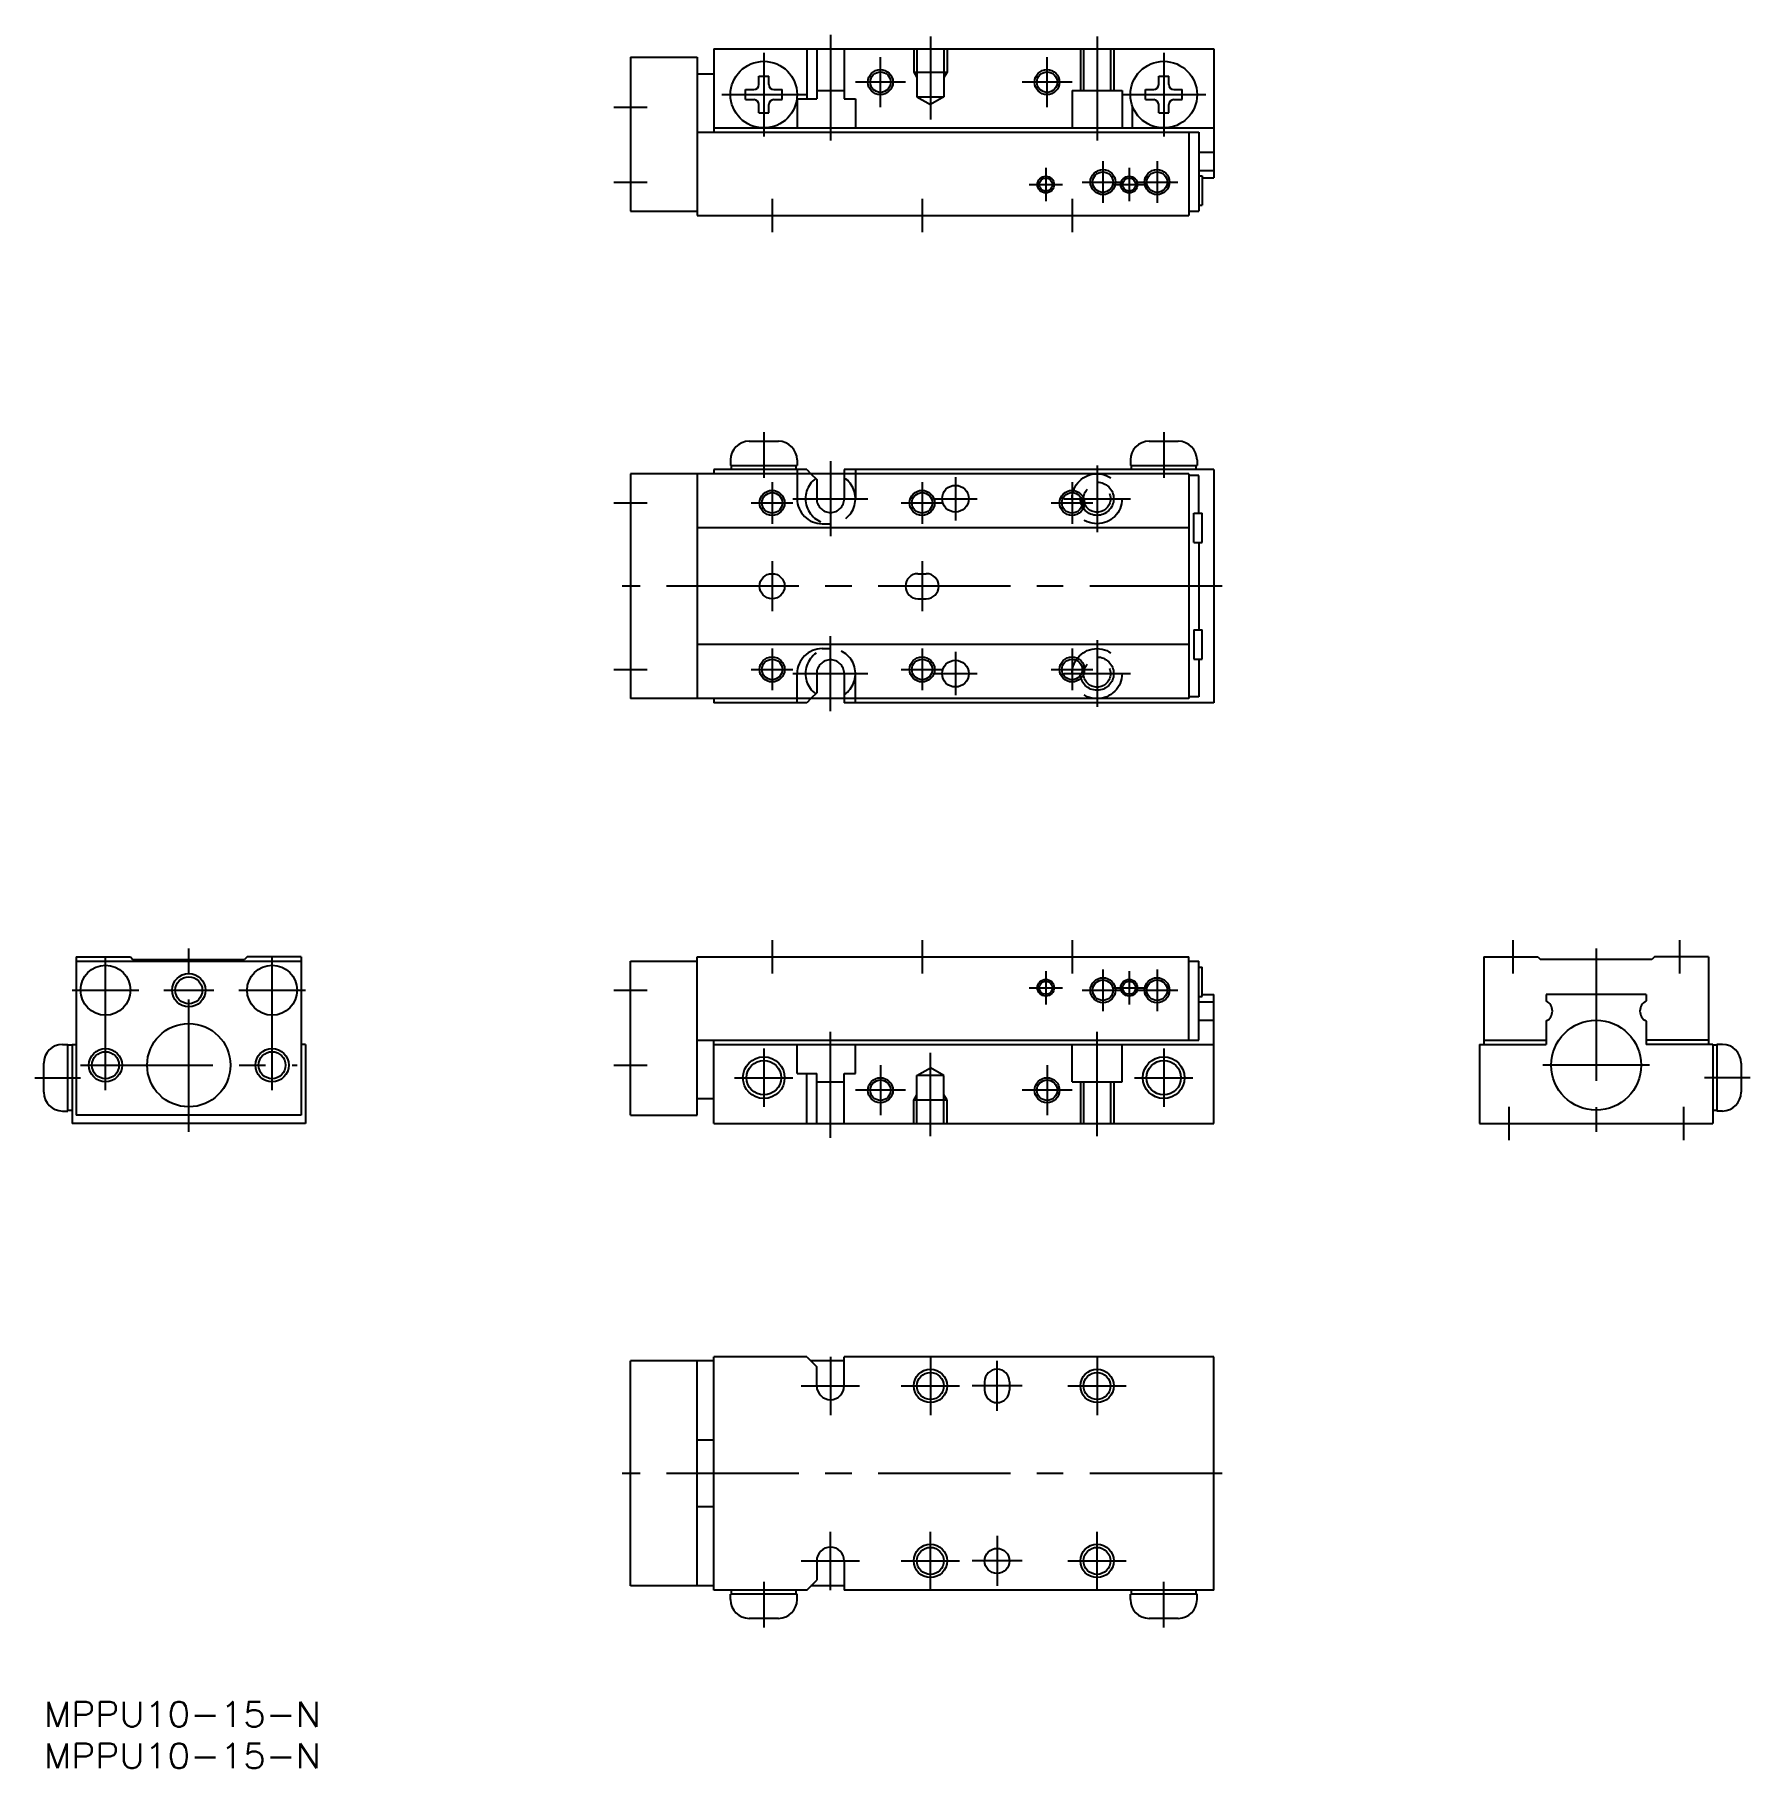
# Model space of a CAD drawing. Extents: x -1 to 205, y -8 to 200.
import ezdxf

# ---------------------------------------------------------------- set-up
doc = ezdxf.new("R2010")
doc.units = 0
doc.header["$LTSCALE"] = 0.5
doc.linetypes.add('CENTER', pattern=[50.8, 31.75, -6.35, 6.35, -6.35])
doc.linetypes.add('DASHED', pattern=[19.05, 12.7, -6.35])
for name, color, linetype in [('MSM_CENTER', 1, 'CENTER'), ('MSM_CONTINUOUS', 7, 'CONTINUOUS'), ('MSM_DASHED', 4, 'DASHED'), ('MSM_NARROW', 5, 'CONTINUOUS'), ('MSM_PART_NUMBER', 7, 'CONTINUOUS')]:
    doc.layers.add(name, color=color, linetype=linetype)
doc.styles.get("Standard").update_dxf_attribs({"font": 'txt.shx', "height": 3, "bigfont": 'bigfont.shx'})

# ---------------------------------------------------------------- blocks, each defined once
blk = doc.blocks.new('*U16')
at = {"layer": 'MSM_PART_NUMBER', "width": 1.069}
blk.add_text('MPPU10-15-N', height=3, dxfattribs=at).set_placement((0, -3))
blk = doc.blocks.new('*U17')
at = {"layer": 'MSM_PART_NUMBER', "width": 1.069}
blk.add_text('MPPU10-15-N', height=3, dxfattribs=at).set_placement((0, -8))

msp = doc.modelspace()

# ---------------------------------------------------------------- linework, layer by layer
at = {"layer": 'MSM_CENTER'}
for p, q in [((94.42, 200.1), (94.42, 187.4)), ((106.42, 199.9), (106.42, 189.9)), ((126.42, 199.9), (126.42, 187.4)), ((86.42, 197.94), (86.42, 187.86)), ((134.42, 197.94), (134.42, 187.86)), ((100.42, 191.4), (100.42, 197.4)), ((120.42, 191.4), (120.42, 197.4)), ((103.42, 194.4), (97.42, 194.4)), ((123.42, 194.4), (117.42, 194.4)), ((81.38, 192.9), (91.46, 192.9)), ((129.38, 192.9), (139.46, 192.9)), ((68.42, 191.4), (72.42, 191.4)), ((120.27, 184.1), (120.27, 180.1)), ((127.12, 184.9), (127.12, 179.9)), ((130.27, 184.1), (130.27, 180.1)), ((133.62, 184.9), (133.62, 179.9)), ((68.42, 182.4), (72.42, 182.4)), ((118.27, 182.1), (122.27, 182.1)), ((124.62, 182.4), (129.62, 182.4)), ((128.27, 182.1), (132.27, 182.1)), ((131.12, 182.4), (136.12, 182.4)), ((87.42, 180.4), (87.42, 176.4)), ((105.42, 180.4), (105.42, 176.4)), ((123.42, 180.4), (123.42, 176.4)), ((86.42, 152.4), (86.42, 146.9)), ((134.42, 152.4), (134.42, 146.9)), ((94.42, 148.9), (94.42, 139.9)), ((126.42, 148.4), (126.42, 140.4)), ((87.42, 146.4), (87.42, 141.4)), ((105.42, 146.4), (105.42, 141.4)), ((109.42, 147), (109.42, 141.8)), ((123.42, 146.4), (123.42, 141.4)), ((68.42, 143.9), (72.42, 143.9)), ((84.92, 143.9), (89.92, 143.9)), ((89.92, 144.4), (98.92, 144.4)), ((102.92, 143.9), (107.92, 143.9)), ((106.82, 144.4), (112.02, 144.4)), ((120.92, 143.9), (125.92, 143.9)), ((122.42, 144.4), (130.42, 144.4)), ((87.42, 136.9), (87.42, 130.9)), ((105.42, 136.9), (105.42, 130.9)), ((141.42, 133.9), (69.42, 133.9)), ((94.42, 118.9), (94.42, 127.9)), ((126.42, 127.4), (126.42, 119.4)), ((87.42, 126.4), (87.42, 121.4)), ((105.42, 126.4), (105.42, 121.4)), ((109.42, 126), (109.42, 120.8)), ((123.42, 126.4), (123.42, 121.4)), ((68.42, 123.9), (72.42, 123.9)), ((84.92, 123.9), (89.92, 123.9)), ((89.92, 123.4), (98.92, 123.4)), ((102.92, 123.9), (107.92, 123.9)), ((106.82, 123.4), (112.02, 123.4)), ((120.92, 123.9), (125.92, 123.9)), ((122.42, 123.4), (130.42, 123.4)), ((17.4, 68.4), (17.4, 90.4)), ((87.42, 91.4), (87.42, 87.4)), ((105.42, 91.4), (105.42, 87.4)), ((123.42, 91.4), (123.42, 87.4)), ((176.33, 91.4), (176.33, 87.4)), ((186.33, 90.4), (186.33, 68.4)), ((196.33, 91.4), (196.33, 87.4)), ((7.4, 73.4), (7.4, 89.4)), ((27.4, 73.4), (27.4, 89.4)), ((120.27, 87.7), (120.27, 83.7)), ((127.12, 87.9), (127.12, 82.9)), ((130.27, 87.7), (130.27, 83.7)), ((133.62, 87.9), (133.62, 82.9)), ((3.4, 85.4), (11.4, 85.4)), ((14.4, 85.4), (20.4, 85.4)), ((23.4, 85.4), (31.4, 85.4)), ((68.42, 85.4), (72.42, 85.4)), ((118.27, 85.7), (122.27, 85.7)), ((124.62, 85.4), (129.62, 85.4)), ((128.27, 85.7), (132.27, 85.7)), ((131.12, 85.4), (136.12, 85.4)), ((94.42, 67.7), (94.42, 80.4)), ((126.42, 67.9), (126.42, 80.4)), ((86.42, 78.4), (86.42, 71.4)), ((106.42, 67.9), (106.42, 77.9)), ((134.42, 78.4), (134.42, 71.4)), ((4.4, 76.4), (30.4, 76.4)), ((68.42, 76.4), (72.42, 76.4)), ((100.42, 76.4), (100.42, 70.4)), ((120.42, 76.4), (120.42, 70.4)), ((192.73, 76.4), (179.93, 76.4)), ((-1.1, 74.9), (4.4, 74.9)), ((82.92, 74.9), (89.92, 74.9)), ((103.42, 73.4), (97.42, 73.4)), ((123.42, 73.4), (117.42, 73.4)), ((130.92, 74.9), (137.92, 74.9)), ((204.83, 74.9), (199.33, 74.9)), ((175.83, 71.4), (175.83, 67.4)), ((196.83, 71.4), (196.83, 67.4)), ((94.42, 41.4), (94.42, 34.4)), ((106.42, 41.4), (106.42, 34.4)), ((114.42, 34.9), (114.42, 40.9)), ((126.42, 41.4), (126.42, 34.4)), ((90.92, 37.9), (97.92, 37.9)), ((102.92, 37.9), (109.92, 37.9)), ((117.42, 37.9), (111.42, 37.9)), ((122.92, 37.9), (129.92, 37.9)), ((141.42, 27.4), (69.42, 27.4)), ((94.42, 13.4), (94.42, 20.4)), ((106.42, 13.4), (106.42, 20.4)), ((114.42, 19.9), (114.42, 13.9)), ((126.42, 13.4), (126.42, 20.4)), ((90.92, 16.9), (97.92, 16.9)), ((102.92, 16.9), (109.92, 16.9)), ((117.42, 16.9), (111.42, 16.9)), ((122.92, 16.9), (129.92, 16.9)), ((86.42, 14.4), (86.42, 8.9)), ((134.42, 8.9), (134.42, 14.4))]:
    msp.add_line(p, q, dxfattribs=at)
at = {"layer": 'MSM_CONTINUOUS'}
for p, q in [((80.42, 198.4), (80.42, 188.4)), ((80.42, 198.4), (140.42, 198.4)), ((91.57, 198.4), (91.57, 192.4)), ((92.77, 198.4), (92.77, 192.4)), ((96.07, 198.4), (96.07, 192.4)), ((140.42, 198.4), (140.42, 182.9)), ((70.42, 197.4), (70.42, 178.9)), ((70.42, 197.4), (78.42, 197.4)), ((78.42, 197.4), (78.42, 178.4)), ((78.42, 195.4), (80.42, 195.4)), ((85.82, 195.1), (87.02, 195.1)), ((85.82, 194.1), (85.82, 195.1)), ((87.02, 194.1), (87.02, 195.1)), ((133.82, 195.1), (135.02, 195.1)), ((133.82, 194.1), (133.82, 195.1)), ((135.02, 194.1), (135.02, 195.1)), ((84.22, 192.3), (84.22, 193.5)), ((84.22, 193.5), (85.22, 193.5)), ((84.22, 192.3), (85.22, 192.3)), ((85.82, 190.7), (85.82, 191.7)), ((87.02, 190.7), (87.02, 191.7)), ((87.62, 193.5), (88.62, 193.5)), ((87.62, 192.3), (88.62, 192.3)), ((88.62, 192.3), (88.62, 193.5)), ((90.42, 192.4), (92.77, 192.4)), ((90.42, 192.4), (90.42, 188.9)), ((92.77, 193.4), (96.07, 193.4)), ((96.07, 192.4), (97.42, 192.4)), ((97.42, 192.4), (97.42, 188.9)), ((132.22, 192.3), (132.22, 193.5)), ((132.22, 193.5), (133.22, 193.5)), ((132.22, 192.3), (133.22, 192.3)), ((133.82, 190.7), (133.82, 191.7)), ((135.02, 190.7), (135.02, 191.7)), ((135.62, 193.5), (136.62, 193.5)), ((135.62, 192.3), (136.62, 192.3)), ((136.62, 192.3), (136.62, 193.5)), ((85.82, 190.7), (87.02, 190.7)), ((130.62, 191.4), (130.62, 188.9)), ((133.82, 190.7), (135.02, 190.7)), ((78.42, 188.4), (138.62, 188.4)), ((80.42, 188.9), (140.42, 188.9)), ((137.42, 188.4), (137.42, 178.4)), ((138.62, 188.4), (138.62, 178.9)), ((138.62, 186), (140.42, 186)), ((138.62, 183.8), (140.42, 183.8)), ((138.62, 183.15), (139.02, 183.15)), ((139.02, 183.15), (139.02, 179.65)), ((139.02, 182.9), (140.42, 182.9)), ((138.62, 179.65), (139.02, 179.65)), ((70.42, 178.9), (78.42, 178.9)), ((78.42, 178.4), (137.42, 178.4)), ((137.42, 178.9), (138.62, 178.9)), ((84.67, 151.3), (88.17, 151.3)), ((132.67, 151.3), (136.17, 151.3)), ((80.42, 147.9), (80.42, 147.4)), ((91.57, 147.9), (80.42, 147.9)), ((82.42, 149.05), (82.42, 148.4)), ((82.42, 148.4), (90.42, 148.4)), ((82.52, 148.4), (82.52, 147.9)), ((90.32, 147.9), (90.32, 148.4)), ((90.42, 149.05), (90.42, 148.4)), ((90.42, 147.9), (90.42, 147.4)), ((91.57, 147.9), (92.07, 147.4)), ((96.07, 147.9), (96.07, 147.4)), ((140.42, 147.9), (96.07, 147.9)), ((97.42, 147.9), (97.42, 147.4)), ((130.42, 149.05), (130.42, 148.4)), ((130.42, 148.4), (138.42, 148.4)), ((130.52, 148.4), (130.52, 147.9)), ((138.32, 147.9), (138.32, 148.4)), ((138.42, 149.05), (138.42, 148.4)), ((140.42, 147.9), (140.42, 119.9)), ((70.42, 147.4), (70.42, 120.4)), ((137.42, 147.4), (70.42, 147.4)), ((78.42, 147.4), (78.42, 120.4)), ((137.42, 147.4), (137.42, 120.4)), ((138.62, 147.2), (137.42, 147.2)), ((138.62, 142.65), (138.62, 147.2)), ((138.02, 139.15), (138.02, 142.65)), ((138.02, 142.65), (139.02, 142.65)), ((139.02, 139.15), (139.02, 142.65)), ((137.42, 140.9), (78.42, 140.9)), ((138.02, 139.15), (139.02, 139.15)), ((138.62, 139.15), (138.62, 128.65)), ((104.92, 135.4), (105.92, 135.4)), ((104.92, 132.4), (105.92, 132.4)), ((138.02, 128.65), (138.02, 125.15)), ((138.02, 128.65), (139.02, 128.65)), ((139.02, 125.15), (139.02, 128.65)), ((137.42, 126.9), (78.42, 126.9)), ((138.02, 125.15), (139.02, 125.15)), ((138.62, 125.15), (138.62, 120.6)), ((137.42, 120.4), (70.42, 120.4)), ((80.42, 120.4), (80.42, 119.9)), ((91.57, 119.9), (80.42, 119.9)), ((90.42, 119.9), (90.42, 120.4)), ((92.07, 120.4), (91.57, 119.9)), ((96.07, 120.4), (96.07, 119.9)), ((140.42, 119.9), (96.07, 119.9)), ((97.42, 119.9), (97.42, 120.4)), ((138.62, 120.6), (137.42, 120.6)), ((3.9, 89.4), (10.4, 89.4)), ((3.9, 89.4), (3.9, 70.4)), ((3.9, 88.9), (30.9, 88.9)), ((10.4, 89.4), (10.7, 89.1)), ((10.7, 89.1), (24.1, 89.1)), ((24.4, 89.4), (24.1, 89.1)), ((30.9, 89.4), (24.4, 89.4)), ((30.9, 89.4), (30.9, 70.4)), ((70.42, 88.9), (78.42, 88.9)), ((70.42, 70.4), (70.42, 88.9)), ((78.42, 70.4), (78.42, 89.4)), ((78.42, 89.4), (137.42, 89.4)), ((137.42, 79.4), (137.42, 89.4)), ((137.42, 88.9), (138.62, 88.9)), ((138.62, 79.4), (138.62, 88.9)), ((138.62, 88.15), (139.02, 88.15)), ((139.02, 84.65), (139.02, 88.15)), ((172.83, 89.4), (179.33, 89.4)), ((172.83, 89.4), (172.83, 78.9)), ((179.33, 89.4), (179.63, 89.1)), ((193.03, 89.1), (179.63, 89.1)), ((193.33, 89.4), (193.03, 89.1)), ((199.83, 89.4), (193.33, 89.4)), ((199.83, 89.4), (199.83, 78.9)), ((138.62, 84.65), (139.02, 84.65)), ((138.62, 84), (140.42, 84)), ((139.02, 84.9), (140.42, 84.9)), ((140.42, 69.4), (140.42, 84.9)), ((180.33, 84.9), (180.33, 84.11)), ((192.33, 84.9), (180.33, 84.9)), ((192.33, 84.9), (192.33, 84.11)), ((138.62, 81.8), (140.42, 81.8)), ((180.33, 81.69), (180.33, 78.9)), ((192.33, 81.69), (192.33, 78.9)), ((78.42, 79.4), (138.62, 79.4)), ((80.42, 69.4), (80.42, 79.4)), ((172.83, 79.4), (180.33, 79.4)), ((199.83, 79.4), (192.33, 79.4)), ((2.25, 78.9), (2.9, 78.9)), ((2.9, 70.9), (2.9, 78.9)), ((3.4, 78.8), (2.9, 78.8)), ((3.4, 78.9), (3.9, 78.9)), ((3.4, 78.9), (3.4, 69.4)), ((31.4, 78.9), (30.9, 78.9)), ((31.4, 78.9), (31.4, 69.4)), ((80.42, 78.9), (140.42, 78.9)), ((90.42, 75.4), (90.42, 78.9)), ((97.42, 75.4), (97.42, 78.9)), ((172.33, 78.9), (180.33, 78.9)), ((172.33, 78.9), (172.33, 69.4)), ((200.33, 78.9), (192.33, 78.9)), ((200.33, 78.9), (200.33, 69.4)), ((200.83, 78.8), (200.33, 78.8)), ((200.83, 78.9), (200.83, 70.9)), ((201.48, 78.9), (200.83, 78.9)), ((0, 73.15), (0, 76.65)), ((90.42, 75.4), (92.77, 75.4)), ((91.57, 69.4), (91.57, 75.4)), ((92.77, 69.4), (92.77, 75.4)), ((96.07, 75.4), (97.42, 75.4)), ((96.07, 69.4), (96.07, 75.4)), ((203.73, 76.65), (203.73, 73.15)), ((92.77, 74.4), (96.07, 74.4)), ((2.25, 70.9), (2.9, 70.9)), ((2.9, 71), (3.4, 71)), ((78.42, 72.4), (80.42, 72.4)), ((200.33, 71), (200.83, 71)), ((201.48, 70.9), (200.83, 70.9)), ((31.4, 69.4), (3.4, 69.4)), ((30.9, 70.4), (3.9, 70.4)), ((70.42, 70.4), (78.42, 70.4)), ((80.42, 69.4), (140.42, 69.4)), ((172.33, 69.4), (200.33, 69.4)), ((70.42, 13.9), (70.42, 40.9)), ((80.42, 40.9), (70.42, 40.9)), ((78.42, 13.9), (78.42, 40.9)), ((91.57, 41.4), (80.42, 41.4)), ((80.42, 13.4), (80.42, 41.4)), ((91.57, 41.4), (92.77, 40.2)), ((96.07, 40.9), (92.07, 40.9)), ((92.77, 37.9), (92.77, 40.2)), ((96.07, 37.9), (96.07, 41.4)), ((140.42, 41.4), (96.07, 41.4)), ((140.42, 13.4), (140.42, 41.4)), ((112.92, 38.4), (112.92, 37.4)), ((115.92, 38.4), (115.92, 37.4)), ((80.42, 31.4), (78.42, 31.4)), ((80.42, 23.4), (78.42, 23.4)), ((92.77, 16.9), (92.77, 14.6)), ((96.07, 16.9), (96.07, 13.4)), ((91.57, 13.4), (92.77, 14.6)), ((80.42, 13.9), (70.42, 13.9)), ((91.57, 13.4), (80.42, 13.4)), ((82.42, 12.25), (82.42, 12.9)), ((90.42, 12.9), (82.42, 12.9)), ((82.52, 13.4), (82.52, 12.9)), ((90.32, 12.9), (90.32, 13.4)), ((90.42, 12.25), (90.42, 12.9)), ((96.07, 13.9), (92.07, 13.9)), ((140.42, 13.4), (96.07, 13.4)), ((130.42, 12.25), (130.42, 12.9)), ((138.42, 12.9), (130.42, 12.9)), ((130.52, 13.4), (130.52, 12.9)), ((138.32, 12.9), (138.32, 13.4)), ((138.42, 12.25), (138.42, 12.9)), ((88.17, 10), (84.67, 10)), ((136.17, 10), (132.67, 10))]:
    msp.add_line(p, q, dxfattribs=at)
for centre, radius in [((86.42, 192.9), 4), ((100.42, 194.4), 1.23), ((120.42, 194.4), 1.23), ((134.42, 192.9), 4), ((127.12, 182.4), 1.23), ((133.62, 182.4), 1.23), ((120.27, 182.1), 0.783), ((130.27, 182.1), 0.783), ((109.42, 144.4), 1.6), ((87.42, 143.9), 1.23), ((105.42, 143.9), 1.23), ((123.42, 143.9), 1.23), ((87.42, 133.9), 1.5), ((87.42, 123.9), 1.23), ((105.42, 123.9), 1.23), ((109.42, 123.4), 1.6), ((123.42, 123.9), 1.23), ((7.4, 85.4), 3), ((27.4, 85.4), 3), ((17.4, 85.4), 1.62), ((120.27, 85.7), 0.783), ((127.12, 85.4), 1.23), ((130.27, 85.7), 0.783), ((133.62, 85.4), 1.23), ((17.4, 76.4), 5), ((186.33, 76.4), 5.4), ((7.4, 76.4), 1.62), ((27.4, 76.4), 1.62), ((86.42, 74.9), 2.07), ((134.42, 74.9), 2.07), ((100.42, 73.4), 1.23), ((120.42, 73.4), 1.23), ((106.42, 37.9), 1.62), ((126.42, 37.9), 1.62), ((106.42, 16.9), 1.62), ((114.42, 16.9), 1.5), ((126.42, 16.9), 1.62)]:
    msp.add_circle(centre, radius, dxfattribs=at)
for centre, radius, start, end in [((85.22, 194.1), 0.6, 270, 0), ((87.62, 194.1), 0.6, 180, 270), ((133.22, 194.1), 0.6, 270, 0), ((135.62, 194.1), 0.6, 180, 270), ((85.22, 191.7), 0.6, 0, 90), ((87.62, 191.7), 0.6, 90, 180), ((133.22, 191.7), 0.6, 0, 90), ((135.62, 191.7), 0.6, 90, 180), ((84.67, 149.05), 2.25, 90, 180), ((88.17, 149.05), 2.25, 0, 90), ((132.67, 149.05), 2.25, 90, 180), ((136.17, 149.05), 2.25, 0, 90), ((104.92, 133.9), 1.5, 90, 270), ((105.92, 133.9), 1.5, 270, 90), ((179.73, 82.9), 1.35, 296.3891, 63.6126), ((192.93, 82.9), 1.35, 116.39, 243.6138), ((2.25, 76.65), 2.25, 90, 180), ((201.48, 76.65), 2.25, 360, 90), ((2.25, 73.15), 2.25, 180, 270), ((201.48, 73.15), 2.25, 270, 0), ((114.42, 38.4), 1.5, 0, 180), ((94.42, 37.9), 1.65, 180, 0), ((114.42, 37.4), 1.5, 180, 0), ((94.42, 16.9), 1.65, 360, 180), ((84.67, 12.25), 2.25, 180, 270), ((88.17, 12.25), 2.25, 270, 360), ((132.67, 12.25), 2.25, 180, 270), ((136.17, 12.25), 2.25, 270, 360)]:
    msp.add_arc(centre, radius, start, end, dxfattribs=at)
at = {"layer": 'MSM_DASHED'}
for p, q in [((104.42, 198.4), (104.42, 195.6)), ((104.8, 198.4), (104.8, 192.64)), ((108.04, 198.4), (108.04, 192.64)), ((108.42, 198.4), (108.42, 195.6)), ((124.42, 198.4), (124.42, 193.4)), ((124.8, 198.4), (124.8, 193.4)), ((128.04, 198.4), (128.04, 193.4)), ((128.42, 198.4), (128.42, 193.4)), ((104.42, 195.6), (108.42, 195.6)), ((104.42, 195.6), (104.8, 194.94)), ((108.42, 195.6), (108.04, 194.94)), ((104.8, 192.64), (108.04, 192.64)), ((104.8, 192.64), (106.42, 191.7)), ((108.04, 192.64), (106.42, 191.7)), ((123.42, 193.4), (123.42, 188.9)), ((123.42, 193.4), (129.42, 193.4)), ((129.42, 193.4), (129.42, 188.9)), ((90.42, 147.4), (90.42, 144.4)), ((92.07, 147.4), (92.77, 146.7)), ((92.77, 146.7), (92.77, 144.4)), ((96.07, 147.4), (96.07, 144.4)), ((97.42, 147.4), (97.42, 144.4)), ((93.42, 141.4), (94.42, 141.4)), ((93.42, 126.4), (94.42, 126.4)), ((90.42, 120.4), (90.42, 123.4)), ((92.77, 123.4), (92.77, 121.1)), ((96.07, 123.4), (96.07, 120.4)), ((97.42, 120.4), (97.42, 123.4)), ((92.77, 121.1), (92.07, 120.4)), ((123.42, 74.4), (123.42, 78.9)), ((129.42, 74.4), (129.42, 78.9)), ((104.8, 75.16), (106.42, 76.1)), ((108.04, 75.16), (104.8, 75.16)), ((104.8, 69.4), (104.8, 75.16)), ((108.04, 75.16), (106.42, 76.1)), ((108.04, 69.4), (108.04, 75.16)), ((104.42, 72.2), (104.8, 72.86)), ((108.42, 72.2), (108.04, 72.86)), ((123.42, 74.4), (129.42, 74.4)), ((124.42, 74.4), (124.42, 69.4)), ((124.8, 74.4), (124.8, 69.4)), ((128.04, 74.4), (128.04, 69.4)), ((128.42, 74.4), (128.42, 69.4)), ((108.42, 72.2), (104.42, 72.2)), ((104.42, 69.4), (104.42, 72.2)), ((108.42, 69.4), (108.42, 72.2))]:
    msp.add_line(p, q, dxfattribs=at)
for centre, radius in [((126.42, 144.4), 3), ((126.42, 144.4), 2), ((126.42, 144.4), 1.62), ((126.42, 123.4), 3), ((126.42, 123.4), 2), ((126.42, 123.4), 1.62)]:
    msp.add_circle(centre, radius, dxfattribs=at)
for centre, radius, start, end in [((94.42, 144.4), 3, 126.1871, 56.633), ((93.42, 144.4), 3, 180, 270), ((94.42, 144.4), 1.65, 180, 0), ((93.42, 123.4), 3, 90, 180), ((94.42, 123.4), 3, 303.367, 233.8127), ((94.42, 123.4), 1.65, 0, 180)]:
    msp.add_arc(centre, radius, start, end, dxfattribs=at)
at = {"layer": 'MSM_NARROW'}
for centre, radius in [((100.42, 194.4), 1.5), ((120.42, 194.4), 1.5), ((127.12, 182.4), 1.5), ((133.62, 182.4), 1.5), ((120.27, 182.1), 1), ((130.27, 182.1), 1), ((87.42, 143.9), 1.5), ((105.42, 143.9), 1.5), ((123.42, 143.9), 1.5), ((87.42, 123.9), 1.5), ((105.42, 123.9), 1.5), ((123.42, 123.9), 1.5), ((17.4, 85.4), 2), ((120.27, 85.7), 1), ((127.12, 85.4), 1.5), ((130.27, 85.7), 1), ((133.62, 85.4), 1.5), ((7.4, 76.4), 2), ((27.4, 76.4), 2), ((86.42, 74.9), 2.5), ((134.42, 74.9), 2.5), ((100.42, 73.4), 1.5), ((120.42, 73.4), 1.5), ((106.42, 37.9), 2), ((126.42, 37.9), 2), ((106.42, 16.9), 2), ((126.42, 16.9), 2)]:
    msp.add_circle(centre, radius, dxfattribs=at)

# ---------------------------------------------------------------- block references
at = {"layer": 'MSM_CONTINUOUS'}
for name in ['*U16', '*U17']:
    msp.add_blockref(name, (0, 0), dxfattribs=at)

doc.saveas('drawing.dxf')
